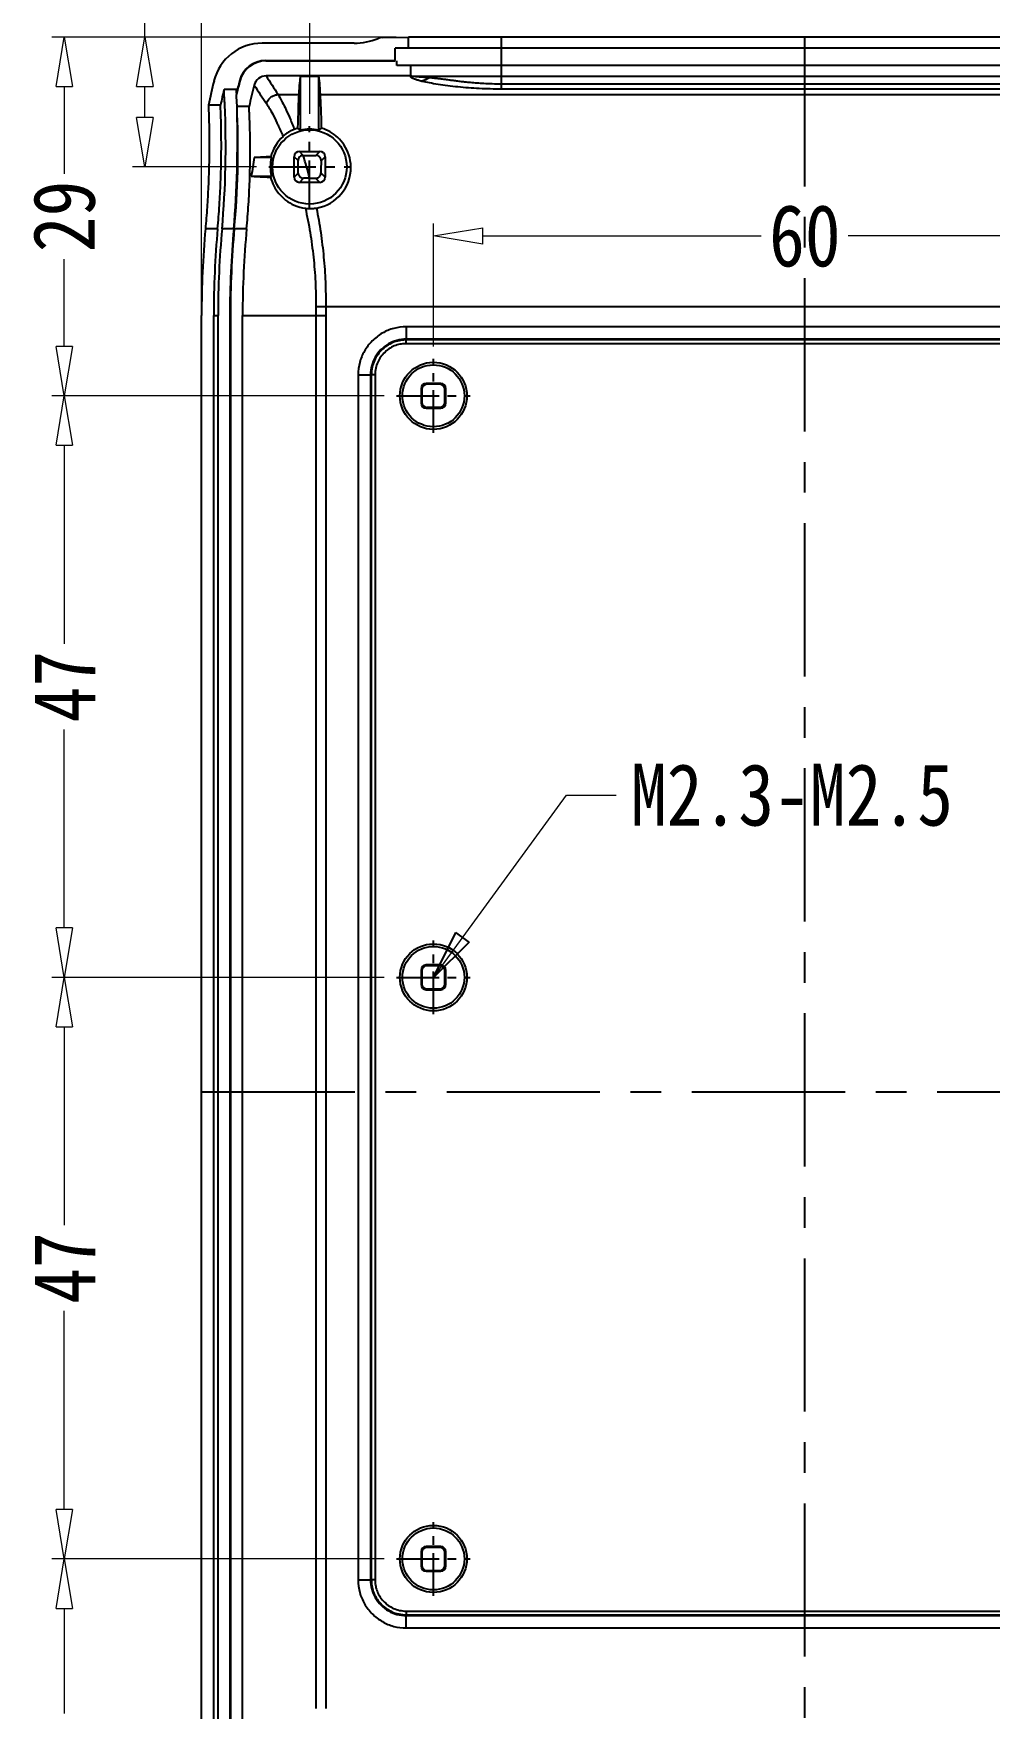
# Model space of a CAD drawing. Header units: millimetres. Extents: x 1786 to 4339, y -2795 to -1928.
# Drawn here: x 4205.6 to 4282.8, y -2714.4 to -2579 of the extents above; entities that cross this region are included whole.
import ezdxf

# ---------------------------------------------------------------- set-up
doc = ezdxf.new("R2010")
doc.units = ezdxf.units.MM
doc.linetypes.add('CENTER', pattern=[50.8, 31.75, -6.35, 6.35, -6.35])
doc.layers.add('06___PRT_ALL_SURFS', color=7, linetype='Continuous')
doc.layers.add('dim', color=3, linetype='Continuous', lineweight=9)
doc.styles.add('FFS', font='simfang0.ttf', dxfattribs={"width": 0.85})
doc.dimstyles.new('YanXiu', dxfattribs={"dimtxt": 2.5, "dimasz": 2.2, "dimexe": 1, "dimexo": 0.6, "dimgap": 0.66, "dimtad": 0, "dimzin": 9, "dimdsep": 46, "dimtxsty": 'FFS', "dimblk": 'CLOSEDBLANK', "dimcen": 0, "dimclrd": 256, "dimclre": 131, "dimclrt": 42, "dimazin": 2, "dimtfac": 1, "dimtofl": 0, "dimtmove": 0, "dimatfit": 3, "dimldrblk": 'CLOSEDBLANK', "dimfxl": 1, "dimlwd": 5, "dimlwe": 5, "dimarcsym": 0})

# ---------------------------------------------------------------- blocks, each defined once
blk = doc.blocks.new('_ClosedBlank')
at = {"color": 0, "linetype": 'ByBlock', "lineweight": -2}
for p, q in [((-1, 0.167), (0, 0)), ((-1, 0.167), (-1, -0.167)), ((0, 0), (-1, -0.167))]:
    blk.add_line(p, q, dxfattribs=at)
blk = doc.blocks.new('*D179')
at = {"layer": 'Defpoints', "color": 0}
for p in [(4376.18, -2577.08), (4354.86, -2587.58), (4364.88, -2587.58, 0)]:
    blk.add_point(p, dxfattribs=at)
at = {"layer": 'dim', "lineweight": 5}
for p, q in [((4354.86, -2577.08), (4354.86, -2573.08)), ((4354.86, -2583.58), (4354.86, -2581.08))]:
    blk.add_line(p, q, dxfattribs=at)
at = {"layer": 'dim', "color": 131, "lineweight": 5}
for p, q in [((4375.18, -2577.08), (4353.86, -2577.08)), ((4363.88, -2587.58), (4353.86, -2587.58))]:
    blk.add_line(p, q, dxfattribs=at)
at = {"layer": 'dim', "lineweight": 5, "xscale": 4, "yscale": 4, "zscale": 4}
for p, rotation in [((4354.86, -2577.08), 90), ((4354.86, -2587.58), 270)]:
    blk.add_blockref('_ClosedBlank', p, dxfattribs=dict(at, rotation=rotation))
at = {"layer": 'dim', "color": 42, "insert": (4354.86, -2566.77), "char_height": 5, "attachment_point": 5, "rotation": 90, "style": 'FFS'}
blk.add_mtext('10.5', dxfattribs=at)
blk = doc.blocks.new('*D180')
at = {"layer": 'Defpoints', "color": 0}
for p in [(4376.18, -2577.08), (4348.36, -2606.08), (4375.19, -2606.08, 0)]:
    blk.add_point(p, dxfattribs=at)
at = {"layer": 'dim', "color": 131, "lineweight": 5}
for p, q in [((4375.18, -2577.08), (4347.36, -2577.08)), ((4374.19, -2606.08), (4347.36, -2606.08))]:
    blk.add_line(p, q, dxfattribs=at)
at = {"layer": 'dim', "lineweight": 5}
for p, q in [((4348.36, -2581.08), (4348.36, -2588.13)), ((4348.36, -2602.08), (4348.36, -2595.03))]:
    blk.add_line(p, q, dxfattribs=at)
at = {"layer": 'dim', "lineweight": 5, "xscale": 4, "yscale": 4, "zscale": 4}
for p, rotation in [((4348.36, -2577.08), 90), ((4348.36, -2606.08), 270)]:
    blk.add_blockref('_ClosedBlank', p, dxfattribs=dict(at, rotation=rotation))
at = {"layer": 'dim', "color": 42, "insert": (4348.36, -2591.58), "char_height": 5, "attachment_point": 5, "rotation": 90, "style": 'FFS'}
blk.add_mtext('29', dxfattribs=at)
blk = doc.blocks.new('*D181')
at = {"layer": 'Defpoints', "color": 0}
for p in [(4375.19, -2606.08, 0), (4348.36, -2653.08), (4375.19, -2653.08, 0)]:
    blk.add_point(p, dxfattribs=at)
at = {"layer": 'dim', "color": 131, "lineweight": 5}
for p, q in [((4374.19, -2606.08), (4347.36, -2606.08)), ((4374.19, -2653.08), (4347.36, -2653.08))]:
    blk.add_line(p, q, dxfattribs=at)
at = {"layer": 'dim', "lineweight": 5}
for p, q in [((4348.36, -2610.08), (4348.36, -2626.12)), ((4348.36, -2649.08), (4348.36, -2633.04))]:
    blk.add_line(p, q, dxfattribs=at)
at = {"layer": 'dim', "lineweight": 5, "xscale": 4, "yscale": 4, "zscale": 4}
for p, rotation in [((4348.36, -2606.08), 90), ((4348.36, -2653.08), 270)]:
    blk.add_blockref('_ClosedBlank', p, dxfattribs=dict(at, rotation=rotation))
at = {"layer": 'dim', "color": 42, "insert": (4348.36, -2629.58), "char_height": 5, "attachment_point": 5, "rotation": 90, "style": 'FFS'}
blk.add_mtext('47', dxfattribs=at)
blk = doc.blocks.new('*D182')
at = {"layer": 'Defpoints', "color": 0}
for p in [(4375.19, -2653.08, 0), (4348.36, -2700.08), (4375.19, -2700.08, 0)]:
    blk.add_point(p, dxfattribs=at)
at = {"layer": 'dim', "color": 131, "lineweight": 5}
for p, q in [((4374.19, -2653.08), (4347.36, -2653.08)), ((4374.19, -2700.08), (4347.36, -2700.08))]:
    blk.add_line(p, q, dxfattribs=at)
at = {"layer": 'dim', "lineweight": 5}
for p, q in [((4348.36, -2657.08), (4348.36, -2673.12)), ((4348.36, -2696.08), (4348.36, -2680.04))]:
    blk.add_line(p, q, dxfattribs=at)
at = {"layer": 'dim', "lineweight": 5, "xscale": 4, "yscale": 4, "zscale": 4}
for p, rotation in [((4348.36, -2653.08), 90), ((4348.36, -2700.08), 270)]:
    blk.add_blockref('_ClosedBlank', p, dxfattribs=dict(at, rotation=rotation))
at = {"layer": 'dim', "color": 42, "insert": (4348.36, -2676.58), "char_height": 5, "attachment_point": 5, "rotation": 90, "style": 'FFS'}
blk.add_mtext('47', dxfattribs=at)
blk = doc.blocks.new('*D183')
at = {"layer": 'Defpoints', "color": 0}
for p in [(4375.19, -2700.08, 0), (4348.36, -2737.58), (4364.88, -2737.58, 0)]:
    blk.add_point(p, dxfattribs=at)
at = {"layer": 'dim', "color": 131, "lineweight": 5}
for p, q in [((4374.19, -2700.08), (4347.36, -2700.08)), ((4363.88, -2737.58), (4347.36, -2737.58))]:
    blk.add_line(p, q, dxfattribs=at)
at = {"layer": 'dim', "lineweight": 5}
for p, q in [((4348.36, -2704.08), (4348.36, -2712.57)), ((4348.36, -2733.58), (4348.36, -2725.09))]:
    blk.add_line(p, q, dxfattribs=at)
at = {"layer": 'dim', "lineweight": 5, "xscale": 4, "yscale": 4, "zscale": 4}
for p, rotation in [((4348.36, -2700.08), 90), ((4348.36, -2737.58), 270)]:
    blk.add_blockref('_ClosedBlank', p, dxfattribs=dict(at, rotation=rotation))
at = {"layer": 'dim', "color": 42, "insert": (4348.36, -2718.83), "char_height": 5, "attachment_point": 5, "rotation": 90, "style": 'FFS'}
blk.add_mtext('37.5', dxfattribs=at)
blk = doc.blocks.new('*D185')
at = {"layer": 'Defpoints', "color": 0}
for p in [(4438.18, -2593.16), (4378.18, -2603.1, 0), (4438.18, -2603.1, 0)]:
    blk.add_point(p, dxfattribs=at)
at = {"layer": 'dim', "color": 131, "lineweight": 5}
for p, q in [((4378.18, -2602.1), (4378.18, -2592.16)), ((4438.18, -2602.1), (4438.18, -2592.16))]:
    blk.add_line(p, q, dxfattribs=at)
at = {"layer": 'dim', "lineweight": 5}
for p, q in [((4382.18, -2593.16), (4404.66, -2593.16)), ((4434.18, -2593.16), (4411.69, -2593.16))]:
    blk.add_line(p, q, dxfattribs=at)
at = {"layer": 'dim', "lineweight": 5, "xscale": 4, "yscale": 4, "zscale": 4, "rotation": 180}
blk.add_blockref('_ClosedBlank', (4378.18, -2593.16), dxfattribs=at)
at = {"layer": 'dim', "lineweight": 5, "xscale": 4, "yscale": 4, "zscale": 4}
blk.add_blockref('_ClosedBlank', (4438.18, -2593.16), dxfattribs=at)
at = {"layer": 'dim', "color": 42, "insert": (4408.18, -2593.16), "char_height": 5, "attachment_point": 5, "style": 'FFS'}
blk.add_mtext('60', dxfattribs=at)
blk = doc.blocks.new('*D186')
at = {"layer": 'Defpoints', "color": 0}
for p in [(4448.18, -2571.93), (4368.18, -2584.28, 0), (4448.18, -2584.28, 0)]:
    blk.add_point(p, dxfattribs=at)
at = {"layer": 'dim', "color": 131, "lineweight": 5}
for p, q in [((4368.18, -2583.28), (4368.18, -2570.93)), ((4448.18, -2583.28), (4448.18, -2570.93))]:
    blk.add_line(p, q, dxfattribs=at)
at = {"layer": 'dim', "lineweight": 5}
for p, q in [((4372.18, -2571.93), (4404.66, -2571.93)), ((4444.18, -2571.93), (4411.69, -2571.93))]:
    blk.add_line(p, q, dxfattribs=at)
at = {"layer": 'dim', "lineweight": 5, "xscale": 4, "yscale": 4, "zscale": 4, "rotation": 180}
blk.add_blockref('_ClosedBlank', (4368.18, -2571.93), dxfattribs=at)
at = {"layer": 'dim', "lineweight": 5, "xscale": 4, "yscale": 4, "zscale": 4}
blk.add_blockref('_ClosedBlank', (4448.18, -2571.93), dxfattribs=at)
at = {"layer": 'dim', "color": 42, "insert": (4408.18, -2571.93), "char_height": 5, "attachment_point": 5, "style": 'FFS'}
blk.add_mtext('80', dxfattribs=at)
blk = doc.blocks.new('*D187')
at = {"layer": 'Defpoints', "color": 0}
for p in [(4456.9, -2565.43), (4359.45, -2599.58), (4456.9, -2599.58)]:
    blk.add_point(p, dxfattribs=at)
at = {"layer": 'dim', "color": 131, "lineweight": 5}
for p, q in [((4359.45, -2598.58), (4359.45, -2564.43)), ((4456.9, -2598.58), (4456.9, -2564.43))]:
    blk.add_line(p, q, dxfattribs=at)
at = {"layer": 'dim', "lineweight": 5}
for p, q in [((4363.45, -2565.43), (4400.34, -2565.43)), ((4452.9, -2565.43), (4416.01, -2565.43))]:
    blk.add_line(p, q, dxfattribs=at)
at = {"layer": 'dim', "lineweight": 5, "xscale": 4, "yscale": 4, "zscale": 4, "rotation": 180}
blk.add_blockref('_ClosedBlank', (4359.45, -2565.43), dxfattribs=at)
at = {"layer": 'dim', "lineweight": 5, "xscale": 4, "yscale": 4, "zscale": 4}
blk.add_blockref('_ClosedBlank', (4456.9, -2565.43), dxfattribs=at)
at = {"layer": 'dim', "color": 42, "insert": (4408.18, -2565.43), "char_height": 5, "attachment_point": 5, "style": 'FFS'}
blk.add_mtext('97.46', dxfattribs=at)
blk = doc.blocks.new('*u248')
at = {"color": 7, "linetype": 'Continuous'}
for p, q in [((-36.399, 84.75, 0), (-43.838, 84.75, 0)), ((-34.104, 85.213, 0), (-32, 85.25, 0)), ((-33.1, 83.35, 0), (-33.1, 84.35, 0)), ((33.1, 84.35, 0), (-33.1, 84.35, 0)), ((-32, 84.35, 0), (-32, 85.25, 0)), ((32, 85.25, 0), (-32, 85.25, 0)), ((-24.5, 81.063, 0), (-24.5, 85.25, 0)), ((-43.533, 83.35, 0), (-43.533, 83.322, 0)), ((-43.533, 83.35, 0), (-33.1, 83.35, 0)), ((-43.533, 83.322, 0), (-33.1, 83.322, 0)), ((-32.95, 82.95, 0), (-32.95, 83.322, 0)), ((32.95, 82.95, 0), (-32.95, 82.95, 0)), ((-31.827, 82.11, 0), (-31.827, 82.95, 0)), ((-45.667, 81.684, 0), (-45.64, 81.677, 0)), ((-31.827, 82.11, 0), (-43.508, 82.11, 0)), ((-40.75, 82.046, 0), (-40.75, 77.711, 0)), ((-39.25, 82.046, 0), (-40.75, 82.046, 0)), ((-39.25, 77.711, 0), (-39.25, 82.046, 0)), ((-31.749, 82.093, 0), (31.749, 82.093, 0)), ((-24.5, 81.468, 0), (24.5, 81.468, 0)), ((-45.914, 81, 0), (-46.914, 81, 0)), ((-45.904, 80.713, 0), (-45.914, 81, 0)), ((-45.876, 80.706, 0), (-45.899, 80.61, 0)), ((-45.894, 80.454, 0), (-45.899, 80.61, 0)), ((-45.864, 79.621, 0), (-45.894, 80.454, 0)), ((-42.549, 80.601, 0), (-40.877, 80.6, 0)), ((-39.123, 80.6, 0), (39.123, 80.6, 0)), ((-24.5, 81.063, 0), (24.5, 81.063, 0)), ((-47.2, 79.75, 0), (-48.173, 79.75, 0)), ((-44.888, 79.621, 0), (-45.864, 79.621, 0)), ((-40.51, 75.684, 0), (-40.826, 76, 0)), ((-40.826, 76, 0), (-39.174, 76, 0)), ((-39.49, 75.684, 0), (-39.174, 76, 0)), ((-43.085, 75.5, 0), (-44.469, 75.5, 0)), ((-41.25, 73.924, 0), (-41.25, 75.576, 0)), ((-40.93, 75.256, 0), (-41.25, 75.576, 0)), ((-40.51, 75.684, 0), (-39.49, 75.684, 0)), ((-39.073, 75.253, 0), (-38.75, 75.576, 0)), ((-38.75, 75.576, 0), (-38.75, 73.924, 0)), ((-44.71, 74, 0), (-43.085, 74, 0)), ((-40.92, 74.254, 0), (-41.25, 73.924, 0)), ((-40.486, 73.84, 0), (-40.826, 73.5, 0)), ((-39.174, 73.5, 0), (-40.826, 73.5, 0)), ((-39.991, 73.842, 0), (-39.516, 73.842, 0)), ((-39.516, 73.842, 0), (-39.174, 73.5, 0)), ((-39.087, 74.261, 0), (-38.75, 73.924, 0)), ((-47.432, 69.75, 0), (-48.418, 69.75, 0)), ((-46.126, 69.75, 0), (-47.077, 69.75, 0)), ((-45.09, 69.75, 0), (-46.082, 69.75, 0)), ((-48.73, -63.25, 0), (-48.73, 62.75, 0)), ((-47.748, -63.25, 0), (-47.748, 62.75, 0)), ((-47.748, 62.75, 0), (-47.394, 62.75, 0)), ((-47.394, -63.25, 0), (-47.394, 62.75, 0)), ((-46.447, 62.75, 0), (-46.447, -63.25, 0)), ((-46.403, 62.75, 0), (-46.447, 62.75, 0)), ((-46.403, 62.75, 0), (-46.403, -63.25, 0)), ((-45.415, -63.25, 0), (-45.415, 62.75, 0)), ((-45.415, 62.75, 0), (-38.7, 62.75, 0)), ((-39.501, 62.75, 0), (-39.501, -49.843, 0)), ((-39.498, 63.47, 0), (-38.696, 63.461, 0)), ((-38.7, 62.75, 0), (-38.7, -49.843, 0)), ((-38.696, 63.461, 0), (38.696, 63.46, 0)), ((-32.2, 61.83, 0), (-32.2, 60.831, 0)), ((32.2, 61.83, 0), (-32.2, 61.83, 0)), ((-32.2, 60.831, 0), (-32.2, 60.765, 0)), ((32.2, 60.831, 0), (-32.2, 60.831, 0)), ((-32.2, 60.465, 0), (-32.2, 60.765, 0)), ((32.2, 60.765, 0), (-32.2, 60.765, 0)), ((32.2, 60.465, 0), (-32.2, 60.465, 0)), ((-36.08, 57.95, 0), (-36.08, -39.45, 0)), ((-36.08, 57.95, 0), (-35.081, 57.95, 0)), ((-35.081, 57.95, 0), (-35.081, -39.45, 0)), ((-35.081, 57.95, 0), (-35.015, 57.95, 0)), ((-35.015, 57.95, 0), (-35.015, -39.45, 0)), ((-34.715, 57.95, 0), (-35.015, 57.95, 0)), ((-34.715, 57.95, 0), (-34.715, -39.45, 0)), ((-30.589, 57.25, 0), (-30.519, 57.18, 0)), ((-29.481, 57.18, 0), (-30.519, 57.18, 0)), ((-29.411, 57.25, 0), (-29.481, 57.18, 0)), ((-31, 56.839, 0), (-30.93, 56.769, 0)), ((-31, 55.661, 0), (-30.93, 55.731, 0)), ((-30.93, 56.769, 0), (-30.93, 55.731, 0)), ((-29, 56.839, 0), (-29.07, 56.769, 0)), ((-29.07, 55.731, 0), (-29.07, 56.769, 0)), ((-29, 55.661, 0), (-29.07, 55.731, 0)), ((-30.589, 55.25, 0), (-30.519, 55.32, 0)), ((-30.519, 55.32, 0), (-29.481, 55.32, 0)), ((-29.411, 55.25, 0), (-29.481, 55.32, 0)), ((-31, 9.839, 0), (-30.93, 9.769, 0)), ((-30.93, 9.769, 0), (-30.93, 8.731, 0)), ((-30.589, 10.25, 0), (-30.519, 10.18, 0)), ((-29.481, 10.18, 0), (-30.519, 10.18, 0)), ((-29.411, 10.25, 0), (-29.481, 10.18, 0)), ((-29, 9.839, 0), (-29.07, 9.769, 0)), ((-29.07, 8.731, 0), (-29.07, 9.769, 0)), ((-31, 8.661, 0), (-30.93, 8.731, 0)), ((-30.589, 8.25, 0), (-30.519, 8.32, 0)), ((-30.519, 8.32, 0), (-29.481, 8.32, 0)), ((-29.411, 8.25, 0), (-29.481, 8.32, 0)), ((-29, 8.661, 0), (-29.07, 8.731, 0)), ((-31, -37.161, 0), (-30.93, -37.231, 0)), ((-30.93, -37.231, 0), (-30.93, -38.269, 0)), ((-30.589, -36.75, 0), (-30.519, -36.82, 0)), ((-29.481, -36.82, 0), (-30.519, -36.82, 0)), ((-29.411, -36.75, 0), (-29.481, -36.82, 0)), ((-29, -37.161, 0), (-29.07, -37.231, 0)), ((-29.07, -38.269, 0), (-29.07, -37.231, 0)), ((-31, -38.339, 0), (-30.93, -38.269, 0)), ((-30.589, -38.75, 0), (-30.519, -38.68, 0)), ((-30.519, -38.68, 0), (-29.481, -38.68, 0)), ((-29.411, -38.75, 0), (-29.481, -38.68, 0)), ((-29, -38.339, 0), (-29.07, -38.269, 0)), ((-36.08, -39.45, 0), (-35.081, -39.45, 0)), ((-35.081, -39.45, 0), (-35.015, -39.45, 0)), ((-34.715, -39.45, 0), (-35.015, -39.45, 0)), ((-32.2, -41.965, 0), (32.2, -41.965, 0)), ((-32.2, -41.965, 0), (-32.2, -42.265, 0)), ((-32.2, -42.265, 0), (32.2, -42.265, 0)), ((-32.2, -42.331, 0), (-32.2, -42.265, 0)), ((-32.2, -42.331, 0), (32.2, -42.331, 0)), ((-32.2, -43.33, 0), (-32.2, -42.331, 0)), ((-32.2, -43.33, 0), (32.2, -43.33, 0))]:
    blk.add_line(p, q, dxfattribs=at)
at = {"color": 1, "linetype": 'CENTER', "ltscale": 0.389839}
for p, q in [((0, -85.25), (0, 85.25)), ((-48.73, 0), (48.73, 0))]:
    blk.add_line(p, q, dxfattribs=at)
at = {"color": 1, "linetype": 'CENTER', "ltscale": 0.12}
for p, q in [((-40, 71.45), (-40, 78.05)), ((-43.3, 74.75), (-36.7, 74.75))]:
    blk.add_line(p, q, dxfattribs=at)
at = {"color": 1, "linetype": 'CENTER', "ltscale": 0.108385}
for p, q in [((-30, 53.269), (-30, 59.231)), ((-32.981, 56.25), (-27.019, 56.25)), ((-30, 6.269), (-30, 12.231)), ((-32.981, 9.25), (-27.019, 9.25)), ((-30, -40.731), (-30, -34.769)), ((-32.981, -37.75), (-27.019, -37.75))]:
    blk.add_line(p, q, dxfattribs=at)
at = {"color": 7, "linetype": 'Continuous'}
for centre, radius in [((-40, 74.75, 0), 3), ((-30, 56.25, 0), 2.71), ((-30, 9.25, 0), 2.71), ((-30, -37.75, 0), 2.71)]:
    blk.add_circle(centre, radius, dxfattribs=at)
for centre, radius, start, end in [((-43.838, 80.75, 0), 4, 90.0008, 166.2992), ((-36.399, 89.75, 0), 5, 270, 292.66658), ((-34.087, 84.213, 0), 1, 91, 112.66652), ((-43.533, 81.15, 0), 2.2, 90.00001, 165.95145), ((-43.531, 81.148, 0), 2.174, 90.04163, 165.90977), ((30, 62.75, 0), 80, 166.29975, 167.7311), ((30, 62.75, 0), 78, 165.95145, 166.68592), ((30, 62.75, 0), 77.972, 165.95145, 166.68594), ((30, 62.75, 0), 76.765, 165.97513, 167.30457), ((-43.508, 81.112, 0), 0.999, 89.99744, 165.99083), ((591.042, 503.569, 0), 762.988, 213.598609, 213.732746), ((638.638, 514.479, 0), 807.63, 212.367969, 212.49487), ((-26.194, 106.962, 0), 25.482, 257.22882, 257.40997), ((-32.74, 86.519, 0), 5.149, 290.50724, 298.09456), ((30, 62.75, 0), 79.05, 166.65191, 167.58132), ((-156.46, 74.708, 0), 109.726, 2.82965, 3.28735), ((-118.008, 76.683, 0), 71.223, 2.47948, 2.76965), ((-38.31, 80.986, 0), 7.598, 182.06585, 182.8427), ((-121.417, 76.429, 0), 74.64, 354.86609, 2.56119), ((-135.864, 77.046, 0), 90.035, 355.35174, 1.39861), ((-117.229, 76.245, 0), 71.443, 354.78357, 2.22496), ((-122.133, 76.139, 0), 76.348, 2.16168, 2.61344), ((-39.879, 74.732, 0), 3.365, 132.43596, 165.60543), ((-40.001, 74.678, 0), 3.342, 106.84018, 111.66689), ((-47.148, 69.487, 0), 10.42, 52.11731, 53.63168), ((-40, 74.75, 0), 3.054, 75.78444, 104.21556), ((-32.779, 69.39, 0), 10.541, 126.37703, 127.87398), ((30, 62.75, 0), 75.553, 170.28447, 171.43665), ((-40, 74.75, 0), 3.175, 166.33445, 193.66555), ((-34.86, 81.964, 0), 10.46, 217.68646, 218.16544), ((-296.326, 72.214, 0), 255.414, 0.45757, 0.68244), ((-79.131, 63.725, 0), 40.426, 14.49262, 17.20612), ((-39.993, 74.708, 0), 3.324, 279.53838, 0.72689), ((-34.871, 67.544, 0), 10.447, 141.83402, 142.39101), ((-39.993, 24.307, 0), 49.535, 89.99702, 90.56984), ((30, 62.75, 0), 78.73, 174.899, 180), ((30, 62.75, 0), 77.748, 174.8344, 180), ((30, 62.75, 0), 77.394, 174.81074, 180), ((30, 62.75, 0), 76.447, 174.74625, 180), ((30, 62.75, 0), 76.403, 174.74324, 180), ((30, 62.75, 0), 75.415, 174.67417, 180), ((30, 62.75, 0), 69.501, 179.40676, 180), ((30, 62.75, 0), 68.7, 179.40737, 180)]:
    blk.add_arc(centre, radius, start, end, dxfattribs=at)
for centre, major_axis, ratio, start_param, end_param in [((-40.705, 49.75, 0), (0, 32.4), 0.0174551, 0.0803333, 0.3105218), ((-39.295, 49.75, 0), (0, 32.4), 0.0174551, -0.3105218, -0.0803333), ((-40.781, 63.461, 0), (0, 18), 0.0174551, 0.3105218, 0.6420646), ((-39.219, 63.461, 0), (0, 18), 0.0174551, -0.6420646, -0.3105218), ((-40.826, 75.576, 0), (0.3, -0.3), 0.9996955, 2.3563468, 3.9268385), ((-39.174, 75.576, 0), (0.3, 0.3), 0.9996955, -0.7852459, 0.7852459), ((-38.836, 63.461, 0), (0, 18), 0.0174551, 0.8564932, 0.9273152), ((-40.826, 73.924, 0), (0.3, 0.3), 0.9996955, -3.9268385, -2.3563468), ((-39.174, 73.924, 0), (0.3, -0.3), 0.9996955, -0.7852459, 0.7852459), ((-30.519, 56.769, 0), (0.291, -0.291), 0.9996955, 2.3563468, 3.9268385), ((-29.481, 56.769, 0), (0.291, 0.291), 0.9996955, -0.7852459, 0.7852459), ((-30.519, 55.731, 0), (0.291, 0.291), 0.9996955, 2.3563468, 3.9268385), ((-29.481, 55.731, 0), (0.291, -0.291), 0.9996955, -0.7852459, 0.7852459), ((-30.519, 9.769, 0), (0.291, -0.291), 0.9996955, 2.3563468, 3.9268385), ((-29.481, 9.769, 0), (0.291, 0.291), 0.9996955, -0.7852459, 0.7852459), ((-30.519, 8.731, 0), (0.291, 0.291), 0.9996955, 2.3563468, 3.9268385), ((-29.481, 8.731, 0), (0.291, -0.291), 0.9996955, -0.7852459, 0.7852459), ((-30.519, -37.231, 0), (-0.291, 0.291), 0.9996955, -0.7852459, 0.7852459), ((-29.481, -37.231, 0), (0.291, 0.291), 0.9996955, -0.7852459, 0.7852459), ((-30.519, -38.269, 0), (0.291, 0.291), 0.9996955, -3.9268385, -2.3563468), ((-29.481, -38.269, 0), (-0.291, 0.291), 0.9996955, -3.9268385, -2.3563468)]:
    blk.add_ellipse(centre, major_axis=major_axis, ratio=ratio, start_param=start_param, end_param=end_param, dxfattribs=at)
for points, start_tangent, end_tangent in [([(-31.749, 82.093, 0), (-31.764, 82.091, 0), (-31.789, 82.086, 0), (-31.811, 82.08, 0), (-31.829, 82.073, 0), (-31.844, 82.064, 0), (-31.853, 82.046, 0), (-31.849, 82.031, 0), (-31.833, 82.012, 0), (-31.82, 82.002, 0), (-31.802, 81.989, 0), (-31.779, 81.976, 0), (-31.749, 81.96, 0), (-31.712, 81.943, 0), (-31.666, 81.923, 0), (-31.61, 81.901, 0), (-31.541, 81.875, 0), (-31.458, 81.847, 0), (-31.359, 81.815, 0), (-31.24, 81.78, 0), (-31.1, 81.74, 0), (-30.927, 81.694, 0)], (-0.9912913, -0.1316877), (0.9681439, -0.2503943)), ([(-31.751, 82.093, 0), (-31.736, 82.091, 0), (-31.716, 82.089, 0), (-31.69, 82.087, 0), (-31.658, 82.084, 0), (-31.619, 82.081, 0), (-31.573, 82.078, 0), (-31.518, 82.074, 0), (-31.454, 82.069, 0), (-31.38, 82.063, 0), (-31.292, 82.056, 0), (-31.188, 82.048, 0), (-31.066, 82.038, 0), (-30.922, 82.026, 0), (-30.751, 82.012, 0), (-30.551, 81.996, 0), (-30.315, 81.976, 0)], (0.9916223, -0.1291714), (0.9965333, -0.083195)), ([(-30.927, 81.694, 0), (-30.338, 81.566, 0), (-29.623, 81.444, 0), (-28.845, 81.335, 0), (-28.022, 81.241, 0), (-27.17, 81.165, 0), (-26.296, 81.109, 0), (-25.405, 81.075, 0), (-24.5, 81.063, 0)], (0.9681754, -0.2502728), (1, -0.0000028)), ([(-30.315, 81.976, 0), (-29.963, 81.944, 0), (-29.621, 81.906, 0), (-29.282, 81.864, 0), (-28.94, 81.819, 0), (-28.587, 81.772, 0), (-28.228, 81.725, 0), (-27.867, 81.679, 0), (-27.476, 81.634, 0), (-27.025, 81.588, 0), (-26.509, 81.544, 0), (-25.922, 81.506, 0), (-25.255, 81.479, 0), (-24.5, 81.468, 0)], (0.9965296, -0.0832388), (1, -0.0000066)), ([(-43.487, 79.867, 0), (-43.286, 80.231, 0), (-42.953, 80.491, 0), (-42.548, 80.6, 0)], (0.2927343, 0.9561938), (0.9981231, 0.0612397)), ([(-42.549, 80.601, 0), (-42.285, 80.143, 0), (-41.98, 79.542, 0), (-41.632, 78.768, 0), (-41.235, 77.784, 0)], (0.5273573, -0.8496436), (0.355915, -0.9345183)), ([(-48.173, 79.75, 0), (-48.168, 79.605, 0), (-48.152, 79.149, 0), (-48.132, 78.399, 0), (-48.116, 77.396, 0), (-48.114, 76.169, 0), (-48.135, 74.747, 0), (-48.189, 73.171, 0), (-48.283, 71.488, 0), (-48.418, 69.75, 0)], (0.0366507, -0.9993281), (-0.0889117, -0.9960395)), ([(-47.432, 69.75, 0), (-47.285, 71.657, 0), (-47.188, 73.507, 0), (-47.141, 75.234, 0), (-47.131, 76.759, 0), (-47.147, 78.027, 0), (-47.171, 78.97, 0), (-47.193, 79.554, 0), (-47.2, 79.75, 0)], (0.0900346, 0.9959386), (-0.0405697, 0.9991767)), ([(-45.09, 69.75, 0), (-44.936, 71.706, 0), (-44.842, 73.598, 0), (-44.801, 75.356, 0), (-44.803, 76.9, 0), (-44.83, 78.166, 0), (-44.864, 79.088, 0), (-44.888, 79.621, 0)], (0.0928194, 0.995683), (-0.0494702, 0.9987756)), ([(-43.487, 79.867, 0), (-43.218, 79.434, 0), (-42.908, 78.867, 0), (-42.553, 78.139, 0), (-42.15, 77.216, 0)], (0.5552866, -0.8316591), (0.3821775, -0.9240889)), ([(-41.235, 77.784, 0), (-41.504, 77.662, 0), (-41.757, 77.516, 0), (-41.974, 77.363, 0), (-42.15, 77.216, 0)], (-0.9293414, -0.3692216), (-0.7384459, -0.6743127)), ([(-36.67, 74.75, 0), (-36.832, 75.728, 0), (-37.21, 76.517, 0), (-37.727, 77.129, 0), (-38.348, 77.584, 0), (-39.03, 77.877, 0)], (-0.014053, 0.9999013), (-0.9571158, 0.2897057)), ([(-43.138, 75.569, 0), (-43.632, 75.546, 0), (-44.076, 75.523, 0), (-44.469, 75.5, 0)], (-0.9990575, -0.0434056), (-0.9979783, -0.0635559)), ([(-40.51, 75.684, 0), (-40.671, 75.652, 0), (-40.807, 75.56, 0), (-40.899, 75.421, 0), (-40.93, 75.256, 0)], (-1, 0), (0.0118773, -0.9999295)), ([(-39.073, 75.253, 0), (-39.093, 75.391, 0), (-39.154, 75.512, 0), (-39.247, 75.605, 0), (-39.363, 75.664, 0), (-39.49, 75.684, 0)], (0.0151325, 0.9998855), (-1, 0)), ([(-44.71, 74, 0), (-44.258, 73.973, 0), (-43.736, 73.946, 0), (-43.147, 73.92, 0)], (0.9978793, -0.0650914), (0.9991237, -0.0418553)), ([(-43.147, 73.92, 0), (-42.884, 73.21, 0), (-42.485, 72.597, 0), (-41.946, 72.074, 0), (-41.244, 71.659, 0), (-40.343, 71.409, 0)], (0.2394251, -0.9709148), (0.9916518, -0.1289444)), ([(-40.92, 74.254, 0), (-40.894, 74.112, 0), (-40.828, 73.999, 0), (-40.737, 73.915, 0), (-40.62, 73.859, 0), (-40.486, 73.84, 0)], (0.0079153, -0.9999687), (0.9999485, 0.0101527)), ([(-39.516, 73.842, 0), (-39.361, 73.871, 0), (-39.222, 73.958, 0), (-39.124, 74.094, 0), (-39.087, 74.261, 0)], (1, 0), (0.0130896, 0.9999143)), ([(-40.343, 71.409, 0), (-40.076, 71.387, 0), (-39.764, 71.392, 0), (-39.443, 71.429, 0)], (0.9916518, -0.1289444), (0.985963, 0.166964)), ([(-40.343, 71.409, 0), (-39.965, 69.457, 0), (-39.692, 67.459, 0), (-39.536, 65.455, 0), (-39.498, 63.47, 0)], (0.2167289, -0.9762318), (-0.01028, -0.9999472)), ([(-39.443, 71.429, 0), (-39.106, 69.463, 0), (-38.866, 67.46, 0), (-38.728, 65.452, 0), (-38.696, 63.461, 0)], (0.1924492, -0.9813069), (-0.0096943, -0.999953)), ([(-46.082, 69.75, 0), (-46.097, 69.747, 0), (-46.111, 69.748, 0), (-46.126, 69.75, 0)], (-0.9937445, 0.1116773), (-0.9959237, 0.0902001)), ([(-32.2, 61.83, 0), (-33.209, 61.699, 0), (-34.126, 61.319, 0), (-34.942, 60.688, 0), (-35.573, 59.868, 0), (-35.951, 58.95, 0), (-36.08, 57.95, 0)], (-0.9999999, -0.0003281), (-0.0004792, -0.9999999)), ([(-32.2, 60.831, 0), (-32.955, 60.733, 0), (-33.628, 60.453, 0), (-34.236, 59.982, 0), (-34.707, 59.371, 0), (-34.985, 58.698, 0), (-35.081, 57.95, 0)], (-1, -0.0001225), (-0.0001261, -1)), ([(-32.2, 60.765, 0), (-32.655, 60.73, 0), (-33.143, 60.606, 0), (-33.642, 60.367, 0), (-34.113, 60.008, 0), (-34.497, 59.573, 0), (-34.768, 59.108, 0), (-34.951, 58.556, 0), (-35.015, 57.95, 0)], (-1, 0.0000193), (-0.000125, -1)), ([(-32.2, 60.465, 0), (-32.608, 60.434, 0), (-33.042, 60.323, 0), (-33.486, 60.111, 0), (-33.909, 59.789, 0), (-34.254, 59.397, 0), (-34.496, 58.982, 0), (-34.659, 58.491, 0), (-34.715, 57.95, 0)], (-1, 0.0000438), (-0.0002567, -1)), ([(-36.08, -39.45, 0), (-35.949, -40.459, 0), (-35.569, -41.376, 0), (-34.938, -42.192, 0), (-34.118, -42.823, 0), (-33.2, -43.201, 0), (-32.2, -43.33, 0)], (0.0003281, -0.9999999), (0.9999999, -0.0004792)), ([(-35.081, -39.45, 0), (-34.983, -40.205, 0), (-34.703, -40.878, 0), (-34.232, -41.486, 0), (-33.621, -41.957, 0), (-32.948, -42.235, 0), (-32.2, -42.331, 0)], (0.0001225, -1), (1, -0.0001261)), ([(-35.015, -39.45, 0), (-34.98, -39.905, 0), (-34.856, -40.393, 0), (-34.617, -40.892, 0), (-34.258, -41.363, 0), (-33.823, -41.747, 0), (-33.358, -42.018, 0), (-32.806, -42.201, 0), (-32.2, -42.265, 0)], (-0.0000193, -1), (1, -0.000125)), ([(-34.715, -39.45, 0), (-34.684, -39.858, 0), (-34.573, -40.292, 0), (-34.361, -40.736, 0), (-34.039, -41.159, 0), (-33.647, -41.504, 0), (-33.232, -41.746, 0), (-32.741, -41.909, 0), (-32.2, -41.965, 0)], (-0.0000438, -1), (1, -0.0002567))]:
    blk.add_spline(points, degree=3, dxfattribs=dict(at, start_tangent=start_tangent, end_tangent=end_tangent))
at = {"layer": '06___PRT_ALL_SURFS', "color": 7, "linetype": 'Continuous'}
for p, q in [((-29.411, 57.25, 0), (-30.589, 57.25, 0)), ((-31, 56.839, 0), (-31, 55.661, 0)), ((-29, 55.661, 0), (-29, 56.839, 0)), ((-30.589, 55.25, 0), (-29.411, 55.25, 0)), ((-31, 9.839, 0), (-31, 8.661, 0)), ((-29.411, 10.25, 0), (-30.589, 10.25, 0)), ((-29, 8.661, 0), (-29, 9.839, 0)), ((-30.589, 8.25, 0), (-29.411, 8.25, 0)), ((-31, -37.161, 0), (-31, -38.339, 0)), ((-29.411, -36.75, 0), (-30.589, -36.75, 0)), ((-29, -38.339, 0), (-29, -37.161, 0)), ((-30.589, -38.75, 0), (-29.411, -38.75, 0))]:
    blk.add_line(p, q, dxfattribs=at)
for centre in [(-30, 56.25, 0), (-30, 9.25, 0), (-30, -37.75, 0)]:
    blk.add_circle(centre, 2.5, dxfattribs=at)
for centre, major_axis, start_param, end_param in [((-30.588, 56.838, 0), (0.291, -0.291), 2.3563468, 3.9268385), ((-29.412, 56.838, 0), (0.291, 0.291), -0.7852459, 0.7852459), ((-30.588, 55.662, 0), (0.291, 0.291), 2.3563468, 3.9268385), ((-29.412, 55.662, 0), (0.291, -0.291), -0.7852459, 0.7852459), ((-30.588, 9.838, 0), (0.291, -0.291), 2.3563468, 3.9268385), ((-29.412, 9.838, 0), (0.291, 0.291), -0.7852459, 0.7852459), ((-30.588, 8.662, 0), (0.291, 0.291), 2.3563468, 3.9268385), ((-29.412, 8.662, 0), (0.291, -0.291), -0.7852459, 0.7852459), ((-30.588, -37.162, 0), (-0.291, 0.291), -0.7852459, 0.7852459), ((-29.412, -37.162, 0), (0.291, 0.291), -0.7852459, 0.7852459), ((-30.588, -38.338, 0), (0.291, 0.291), -3.9268385, -2.3563468), ((-29.412, -38.338, 0), (0.291, -0.291), -0.7852459, 0.7852459)]:
    blk.add_ellipse(centre, major_axis=major_axis, ratio=0.9996955, start_param=start_param, end_param=end_param, dxfattribs=at)
at = {"layer": 'dim', "color": 42, "insert": (-14.045, 23.976, 0), "char_height": 5, "attachment_point": 4, "style": 'FFS'}
blk.add_mtext('M2.3-M2.5', dxfattribs=at)
at = {"layer": 'dim'}
for base, p2, override, picture, middle in [((-53.313, 74.75, 0), (-43.3, 74.75), {"dimtxt": 5, "dimasz": 4, "dimexe": 0.9995, "dimexo": 0.9995, "dimgap": 0.9995, "dimzin": 8}, '*D179', (-53.313, 95.556, 0)), ((-59.813, 56.25, 0), (-32.981, 56.25), {"dimtxt": 5, "dimasz": 4, "dimexe": 0.9995, "dimexo": 0.9995, "dimgap": 0.9995, "dimzin": 8, "dimtmove": 1}, '*D180', (-59.813, 70.75, 0))]:
    dim = blk.add_linear_dim(base=base, p1=(-32, 85.25, 0), p2=p2, angle=90, dimstyle='YanXiu', override=override, dxfattribs=at)
    dim.commit()
    dim.dimension.update_dxf_attribs({"geometry": picture, "text_midpoint": middle, "dimtype": 128, "insert": (-4408.175, 2662.329)})
for base, p1, p2, picture, middle in [((48.73, 96.899, 0), (-48.73, 62.75, 0), (48.73, 62.75, 0), '*D187', (0, 96.899, 0)), ((40, 90.399, 0), (-40, 78.05), (40, 78.05), '*D186', (0, 90.399, 0)), ((30, 69.173, 0), (-30, 59.231), (30, 59.231), '*D185', (0, 69.173, 0))]:
    dim = blk.add_linear_dim(base=base, p1=p1, p2=p2, dimstyle='YanXiu', override={"dimtxt": 5, "dimasz": 4, "dimexe": 0.9995, "dimexo": 0.9995, "dimgap": 0.9995, "dimzin": 8}, dxfattribs=at)
    dim.commit()
    dim.dimension.update_dxf_attribs({"geometry": picture, "text_midpoint": middle, "insert": (-4408.175, 2662.329)})
for base, p1, p2, picture, middle in [((-59.813, 9.25, 0), (-32.981, 56.25), (-32.981, 9.25), '*D181', (-59.813, 32.75, 0)), ((-59.813, -37.75, 0), (-32.981, 9.25), (-32.981, -37.75), '*D182', (-59.813, -14.25, 0)), ((-59.813, -75.25, 0), (-32.981, -37.75), (-43.3, -75.25), '*D183', (-59.813, -56.5, 0))]:
    dim = blk.add_linear_dim(base=base, p1=p1, p2=p2, angle=90, dimstyle='YanXiu', override={"dimtxt": 5, "dimasz": 4, "dimexe": 0.9995, "dimexo": 0.9995, "dimgap": 0.9995, "dimzin": 8, "dimtmove": 1}, dxfattribs=at)
    dim.commit()
    dim.dimension.update_dxf_attribs({"geometry": picture, "text_midpoint": middle, "insert": (-4408.175, 2662.329)})
at = {"layer": 'dim', "annotation_type": 0, "has_hookline": 1, "hookline_direction": 0, "text_width": 27.551}
blk.add_leader([(-30, 9.25, 0), (-19.244, 23.976, 0), (-15.244, 23.976, 0)], dimstyle='YanXiu', override={"dimtxt": 6, "dimasz": 4, "dimexe": 1.1994, "dimexo": 1.1994, "dimgap": 1.1994}, dxfattribs=at)
blk = doc.blocks.new('*u270')
blk.add_blockref('*u248', (161.06, 130.653))

msp = doc.modelspace()

# ---------------------------------------------------------------- block references
msp.add_blockref('*u270', (4106.85, -2795.17))

doc.saveas('drawing.dxf')
